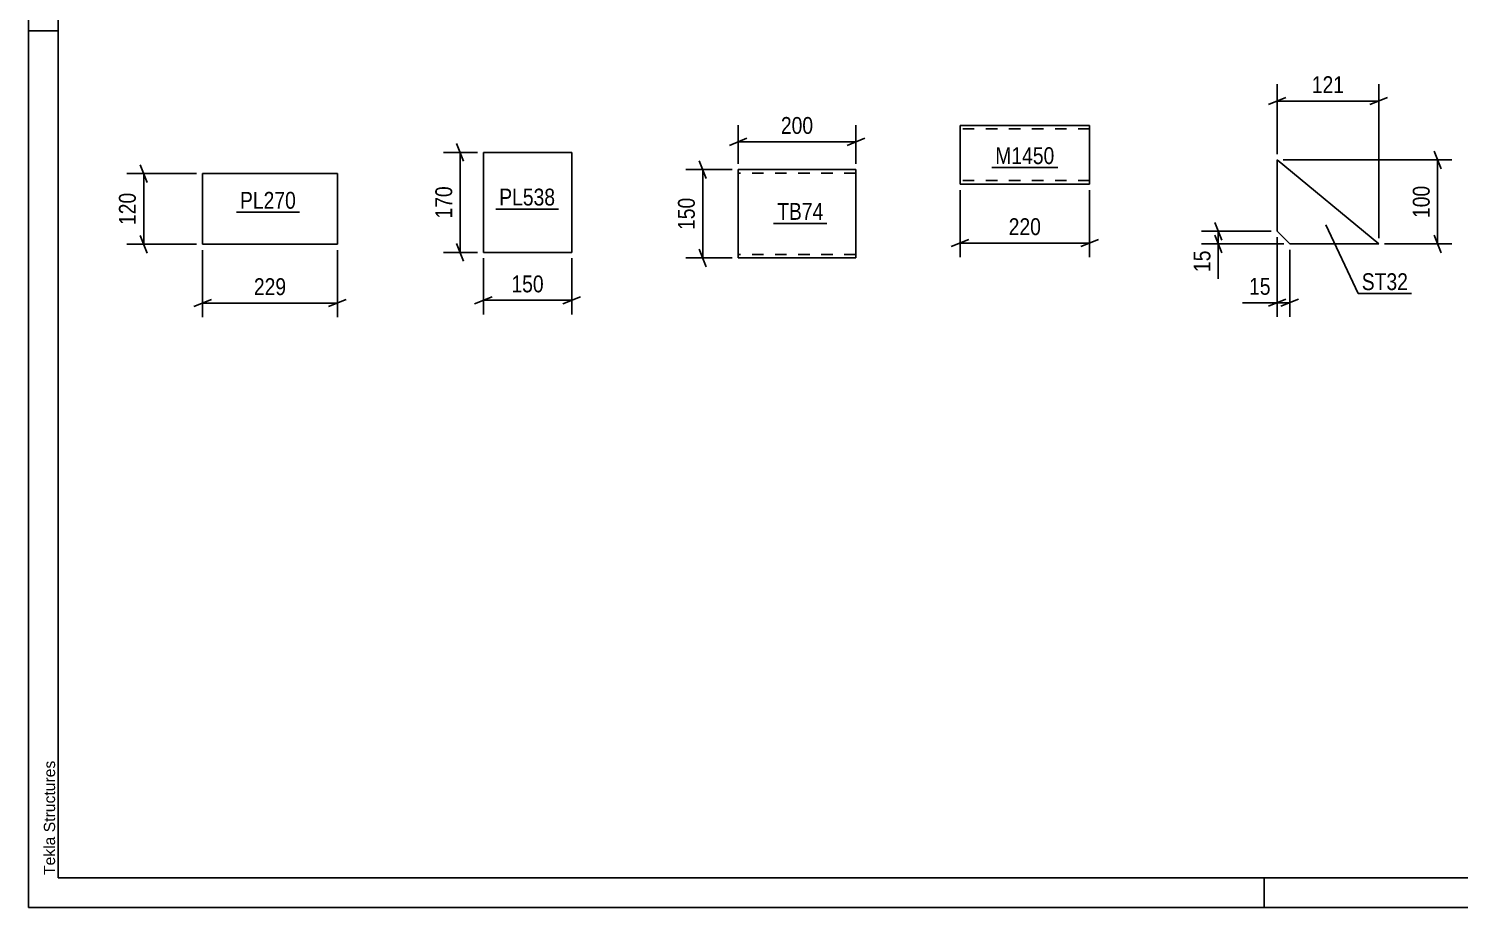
# Model space of a CAD drawing. Header units: millimetres. Extents: x 0 to 1766, y 0 to 560.
# Drawn here: x 0 to 243.2, y 0 to 149.3 of the extents above; entities that cross this region are included whole.
import ezdxf

# ---------------------------------------------------------------- set-up
doc = ezdxf.new("R2010")
doc.units = ezdxf.units.MM
doc.linetypes.add('DXK_LINE_DOT2', pattern=[3.9198, 1.9599, -1.9599])
doc.styles.add('Arial', font='ARIAL.TTF', dxfattribs={"height": 0.2})
doc.styles.add('Arial Narrow', font='ARIALN.TTF', dxfattribs={"height": 0.2})

# ---------------------------------------------------------------- blocks, each defined once
blk = doc.blocks.new('Unknown-814172123-1135')
at = {"color": 5, "linetype": 'Continuous'}
for p, q in [((0, 297), (0, 0)), ((5, 292), (5, 5)), ((5, 149), (0, 149)), ((0, 0), (0, 5)), ((5, 5), (415, 5)), ((210, 0), (210, 5)), ((0, 0), (420, 0))]:
    blk.add_line(p, q, dxfattribs=at)
at = {"color": 174, "linetype": 'Continuous', "style": 'Arial'}
blk.add_text('Tekla Structures', height=1.9102, rotation=90, dxfattribs=at).set_placement((4.5, 5.5))
blk = doc.blocks.new('Part-814172123-10479 - 10478')
at = {"color": 2, "linetype": 'Continuous'}
for p, q in [((29.56, 124.71), (29.56, 112.71)), ((29.56, 124.71), (52.49, 124.71)), ((52.49, 124.71), (52.49, 112.71)), ((29.56, 112.71), (52.49, 112.71))]:
    blk.add_line(p, q, dxfattribs=at)
blk = doc.blocks.new('Part-814172123-2584 - 2570')
at = {"color": 2, "linetype": 'Continuous'}
for p, q in [((77.3, 128.31), (77.3, 111.31)), ((77.3, 128.31), (92.3, 128.31)), ((92.3, 128.31), (92.3, 111.31)), ((77.3, 111.31), (92.3, 111.31))]:
    blk.add_line(p, q, dxfattribs=at)
blk = doc.blocks.new('Part-814172123-2541 - 2527')
at = {"color": 2, "linetype": 'Continuous'}
for p, q in [((120.6, 125.38), (120.6, 124.18)), ((140.6, 125.38), (120.6, 125.38)), ((120.6, 111.12), (120.6, 124.18)), ((140.6, 125.38), (140.6, 125.28)), ((140.6, 125.28), (140.6, 124.18)), ((140.6, 110.38), (140.6, 124.18)), ((120.6, 110.47), (120.6, 111.12)), ((120.6, 110.38), (120.6, 110.47)), ((140.6, 110.38), (120.6, 110.38))]:
    blk.add_line(p, q, dxfattribs=at)
at = {"color": 7, "linetype": 'DXK_LINE_DOT2'}
for p, q in [((140.6, 124.78), (120.6, 124.78)), ((140.6, 124.18), (140.6, 125.02)), ((120.6, 111.12), (120.6, 110.73)), ((120.6, 110.98), (120.6, 111.02)), ((140.6, 110.98), (120.6, 110.98)), ((120.6, 110.38), (120.6, 110.38)), ((140.6, 110.98), (140.6, 111.12)), ((140.6, 111.02), (140.6, 110.98))]:
    blk.add_line(p, q, dxfattribs=at)
blk = doc.blocks.new('Part-814172123-2324 - 2308')
at = {"color": 2, "linetype": 'Continuous'}
for p, q in [((212.21, 127.04), (212.21, 114.9)), ((229.48, 112.76), (212.21, 127.04)), ((212.21, 114.9), (214.35, 112.76)), ((214.35, 112.76), (229.48, 112.76))]:
    blk.add_line(p, q, dxfattribs=at)
blk = doc.blocks.new('Part-814172123-1245 - 1227')
at = {"color": 2, "linetype": 'Continuous'}
for p, q in [((158.32, 132.91), (158.32, 131.71)), ((180.33, 132.91), (158.32, 132.91)), ((158.32, 123.66), (158.32, 131.71)), ((180.33, 132.91), (180.33, 132.82)), ((180.33, 132.82), (180.33, 131.71)), ((180.33, 122.91), (180.33, 131.71)), ((158.32, 123.01), (158.32, 123.66)), ((158.32, 122.91), (158.32, 123.01)), ((180.33, 122.91), (158.32, 122.91))]:
    blk.add_line(p, q, dxfattribs=at)
at = {"color": 7, "linetype": 'DXK_LINE_DOT2'}
for p, q in [((180.33, 132.31), (158.32, 132.31)), ((180.33, 131.71), (180.33, 132.56)), ((158.32, 123.66), (158.32, 123.27)), ((158.32, 123.51), (158.32, 123.56)), ((180.33, 123.51), (158.32, 123.51)), ((158.32, 122.91), (158.32, 122.91)), ((180.33, 123.51), (180.33, 123.56))]:
    blk.add_line(p, q, dxfattribs=at)
blk = doc.blocks.new('StraightDimension-814172123-10640 - 10478')
at = {"color": 7, "linetype": 'Continuous'}
for p, q in [((29.56, 111.71), (29.56, 100.31)), ((52.49, 111.71), (52.49, 100.31)), ((31.06, 103.31), (28.06, 102.11)), ((29.56, 102.71), (52.49, 102.71)), ((50.99, 102.11), (53.99, 103.31))]:
    blk.add_line(p, q, dxfattribs=at)
at = {"color": 0}
blk.add_wipeout([(44.37, 103.46), (44.37, 107.66), (37.69, 107.66), (37.69, 103.46)], dxfattribs=at)
at = {"color": 3, "style": 'Arial Narrow'}
blk.add_text('229', height=2.863, dxfattribs=at).set_placement((38.29, 104.06))
blk = doc.blocks.new('StraightDimension-814172123-10636 - 10478')
at = {"color": 7, "linetype": 'Continuous'}
for p, q in [((28.56, 124.71), (16.71, 124.71)), ((18.96, 126.21), (20.16, 123.21)), ((19.56, 112.71), (19.56, 124.71)), ((28.56, 112.71), (16.71, 112.71)), ((20.16, 111.21), (18.96, 114.21))]:
    blk.add_line(p, q, dxfattribs=at)
at = {"color": 0}
blk.add_wipeout([(18.81, 122.05), (14.61, 122.05), (14.61, 115.37), (18.81, 115.37)], dxfattribs=at)
at = {"color": 3, "style": 'Arial Narrow'}
blk.add_text('120', height=2.863, rotation=90.0002, dxfattribs=at).set_placement((18.21, 115.97))
blk = doc.blocks.new('StraightDimension-814172123-2586 - 2570')
at = {"color": 7, "linetype": 'Continuous'}
for p, q in [((77.3, 110.31), (77.3, 100.78)), ((92.3, 110.31), (92.3, 100.78)), ((78.8, 103.78), (75.8, 102.58)), ((77.3, 103.18), (92.3, 103.18)), ((90.8, 102.58), (93.8, 103.78))]:
    blk.add_line(p, q, dxfattribs=at)
at = {"color": 0}
blk.add_wipeout([(88.15, 103.93), (88.15, 108.13), (81.46, 108.13), (81.46, 103.93)], dxfattribs=at)
at = {"color": 3, "style": 'Arial Narrow'}
blk.add_text('150', height=2.863, dxfattribs=at).set_placement((82.06, 104.53))
blk = doc.blocks.new('StraightDimension-814172123-2597 - 2570')
at = {"color": 7, "linetype": 'Continuous'}
for p, q in [((73.94, 126.81), (72.74, 129.81)), ((76.3, 128.31), (70.49, 128.31)), ((73.34, 111.31), (73.34, 128.31)), ((72.74, 112.81), (73.94, 109.81)), ((76.3, 111.31), (70.49, 111.31))]:
    blk.add_line(p, q, dxfattribs=at)
at = {"color": 0}
blk.add_wipeout([(72.59, 123.15), (68.39, 123.15), (68.39, 116.47), (72.59, 116.47)], dxfattribs=at)
at = {"color": 3, "style": 'Arial Narrow'}
blk.add_text('170', height=2.863, rotation=90.0002, dxfattribs=at).set_placement((71.99, 117.07))
blk = doc.blocks.new('StraightDimension-814172123-2555 - 2527')
at = {"color": 7, "linetype": 'Continuous'}
for p, q in [((120.6, 126.38), (120.6, 132.96)), ((140.6, 126.38), (140.6, 132.96)), ((122.1, 130.71), (119.1, 129.51)), ((120.6, 130.11), (140.6, 130.11)), ((139.1, 129.51), (142.1, 130.71))]:
    blk.add_line(p, q, dxfattribs=at)
at = {"color": 0}
blk.add_wipeout([(133.94, 130.86), (133.94, 135.06), (127.26, 135.06), (127.26, 130.86)], dxfattribs=at)
at = {"color": 3, "style": 'Arial Narrow'}
blk.add_text('200', height=2.863, dxfattribs=at).set_placement((127.86, 131.46))
blk = doc.blocks.new('StraightDimension-814172123-2544 - 2527')
at = {"color": 7, "linetype": 'Continuous'}
for p, q in [((115.18, 123.88), (113.98, 126.88)), ((119.6, 125.38), (111.73, 125.38)), ((114.58, 110.38), (114.58, 125.38)), ((113.98, 111.88), (115.18, 108.88)), ((119.6, 110.38), (111.73, 110.38))]:
    blk.add_line(p, q, dxfattribs=at)
at = {"color": 0}
blk.add_wipeout([(113.83, 121.22), (109.63, 121.22), (109.63, 114.53), (113.83, 114.53)], dxfattribs=at)
at = {"color": 3, "style": 'Arial Narrow'}
blk.add_text('150', height=2.863, rotation=90.0002, dxfattribs=at).set_placement((113.23, 115.13))
blk = doc.blocks.new('StraightDimension-814172123-2360 - 2308')
at = {"color": 7, "linetype": 'Continuous'}
for p, q in [((212.21, 113.9), (212.21, 100.36)), ((214.35, 111.76), (214.35, 100.36)), ((210.71, 102.16), (213.71, 103.36)), ((212.21, 102.76), (214.35, 102.76)), ((215.85, 103.36), (212.85, 102.16))]:
    blk.add_line(p, q, dxfattribs=at)
at = {"color": 0}
blk.add_wipeout([(211.68, 103.51), (211.68, 107.71), (206.83, 107.71), (206.83, 103.51)], dxfattribs=at)
at = {"color": 7, "linetype": 'Continuous'}
blk.add_line((212.21, 102.76), (206.3, 102.76), dxfattribs=at)
blk.add_line((212.21, 102.76), (206.3, 102.76), dxfattribs=at)
at = {"color": 3, "style": 'Arial Narrow'}
blk.add_text('15', height=2.863, dxfattribs=at).set_placement((207.43, 104.11))
blk = doc.blocks.new('StraightDimension-814172123-2350 - 2308')
at = {"color": 7, "linetype": 'Continuous'}
for p, q in [((212.21, 128.04), (212.21, 139.89)), ((229.48, 113.76), (229.48, 139.89)), ((213.71, 137.64), (210.71, 136.44)), ((212.21, 137.04), (229.48, 137.04)), ((227.98, 136.44), (230.98, 137.64))]:
    blk.add_line(p, q, dxfattribs=at)
at = {"color": 0}
blk.add_wipeout([(224.19, 137.79), (224.19, 141.99), (217.5, 141.99), (217.5, 137.79)], dxfattribs=at)
at = {"color": 3, "style": 'Arial Narrow'}
blk.add_text('121', height=2.863, dxfattribs=at).set_placement((218.1, 138.39))
blk = doc.blocks.new('StraightDimension-814172123-2326 - 2308')
at = {"color": 7, "linetype": 'Continuous'}
for p, q in [((213.21, 127.04), (241.88, 127.04)), ((240.08, 125.54), (238.88, 128.54)), ((239.48, 112.76), (239.48, 127.04)), ((230.48, 112.76), (241.88, 112.76)), ((238.88, 114.26), (240.08, 111.26))]:
    blk.add_line(p, q, dxfattribs=at)
at = {"color": 0}
blk.add_wipeout([(238.73, 123.24), (234.53, 123.24), (234.53, 116.56), (238.73, 116.56)], dxfattribs=at)
at = {"color": 3, "style": 'Arial Narrow'}
blk.add_text('100', height=2.863, rotation=90.0002, dxfattribs=at).set_placement((238.13, 117.16))
blk = doc.blocks.new('StraightDimension-814172123-2338 - 2308')
at = {"color": 7, "linetype": 'Continuous'}
for p, q in [((211.21, 114.9), (199.36, 114.9)), ((201.61, 116.4), (202.81, 113.4)), ((202.21, 112.76), (202.21, 114.9)), ((213.35, 112.76), (199.36, 112.76)), ((202.81, 111.26), (201.61, 114.26))]:
    blk.add_line(p, q, dxfattribs=at)
at = {"color": 0}
blk.add_wipeout([(201.46, 112.23), (197.26, 112.23), (197.26, 107.38), (201.46, 107.38)], dxfattribs=at)
at = {"color": 7, "linetype": 'Continuous'}
blk.add_line((202.21, 112.76), (202.21, 106.85), dxfattribs=at)
blk.add_line((202.21, 112.76), (202.21, 106.85), dxfattribs=at)
at = {"color": 3, "style": 'Arial Narrow'}
blk.add_text('15', height=2.863, rotation=90.0002, dxfattribs=at).set_placement((200.86, 107.98))
blk = doc.blocks.new('StraightDimension-814172123-1248 - 1227')
at = {"color": 7, "linetype": 'Continuous'}
for p, q in [((158.32, 121.91), (158.32, 110.51)), ((180.33, 121.91), (180.33, 110.51)), ((159.82, 113.51), (156.82, 112.31)), ((158.32, 112.91), (180.33, 112.91)), ((178.83, 112.31), (181.83, 113.51))]:
    blk.add_line(p, q, dxfattribs=at)
at = {"color": 0}
blk.add_wipeout([(172.67, 113.66), (172.67, 117.86), (165.98, 117.86), (165.98, 113.66)], dxfattribs=at)
at = {"color": 3, "style": 'Arial Narrow'}
blk.add_text('220', height=2.863, dxfattribs=at).set_placement((166.58, 114.26))
blk = doc.blocks.new('Mark-814172123-11800 - 10478')
at = {"color": 0}
blk.add_wipeout([(45.43, 118.74), (45.43, 121.74), (35.93, 121.74), (35.93, 118.74)], dxfattribs=at)
blk.add_wipeout([(45.43, 118.74), (45.43, 121.74), (35.93, 121.74), (35.93, 118.74)], dxfattribs=at)
at = {"color": 30, "linetype": 'Continuous'}
blk.add_line((35.33, 118.14), (46.03, 118.14), dxfattribs=at)
at = {"color": 3, "style": 'Arial Narrow'}
blk.add_text('PL270', height=2.863, dxfattribs=at).set_placement((35.93, 118.74))
blk = doc.blocks.new('Mark-814172123-2582 - 2570')
at = {"color": 0}
blk.add_wipeout([(89.49, 119.29), (89.49, 122.29), (79.99, 122.29), (79.99, 119.29)], dxfattribs=at)
blk.add_wipeout([(89.49, 119.29), (89.49, 122.29), (79.99, 122.29), (79.99, 119.29)], dxfattribs=at)
at = {"color": 30, "linetype": 'Continuous'}
blk.add_line((79.39, 118.69), (90.09, 118.69), dxfattribs=at)
at = {"color": 3, "style": 'Arial Narrow'}
blk.add_text('PL538', height=2.863, dxfattribs=at).set_placement((79.99, 119.29))
blk = doc.blocks.new('Mark-814172123-2539 - 2527')
at = {"color": 0}
blk.add_wipeout([(135.08, 116.85), (135.08, 119.85), (127.23, 119.85), (127.23, 116.85)], dxfattribs=at)
blk.add_wipeout([(135.08, 116.85), (135.08, 119.85), (127.23, 119.85), (127.23, 116.85)], dxfattribs=at)
at = {"color": 30, "linetype": 'Continuous'}
blk.add_line((126.63, 116.25), (135.68, 116.25), dxfattribs=at)
at = {"color": 3, "style": 'Arial Narrow'}
blk.add_text('TB74', height=2.863, dxfattribs=at).set_placement((127.23, 116.85))
blk = doc.blocks.new('Mark-814172123-2320 - 2308')
at = {"color": 0}
blk.add_wipeout([(234.44, 104.91), (234.44, 107.91), (226.59, 107.91), (226.59, 104.91)], dxfattribs=at)
blk.add_wipeout([(234.44, 104.91), (234.44, 107.91), (226.59, 107.91), (226.59, 104.91)], dxfattribs=at)
at = {"color": 30, "linetype": 'Continuous'}
for p, q in [((220.46, 115.99), (225.99, 104.31)), ((225.99, 104.31), (235.04, 104.31))]:
    blk.add_line(p, q, dxfattribs=at)
at = {"color": 3, "style": 'Arial Narrow'}
blk.add_text('ST32', height=2.863, dxfattribs=at).set_placement((226.59, 104.91))
blk = doc.blocks.new('Mark-814172123-1240 - 1227')
at = {"color": 0}
blk.add_wipeout([(174.35, 126.33), (174.35, 129.33), (164.3, 129.33), (164.3, 126.33)], dxfattribs=at)
blk.add_wipeout([(174.35, 126.33), (174.35, 129.33), (164.3, 129.33), (164.3, 126.33)], dxfattribs=at)
at = {"color": 30, "linetype": 'Continuous'}
blk.add_line((163.7, 125.73), (174.95, 125.73), dxfattribs=at)
at = {"color": 3, "style": 'Arial Narrow'}
blk.add_text('M1450', height=2.863, dxfattribs=at).set_placement((164.3, 126.33))

msp = doc.modelspace()

# ---------------------------------------------------------------- block references
for name in ['Unknown-814172123-1135', 'Part-814172123-1245 - 1227', 'Part-814172123-2584 - 2570', 'Part-814172123-2324 - 2308', 'Part-814172123-10479 - 10478', 'Part-814172123-2541 - 2527']:
    msp.add_blockref(name, (0, 0))

# ---------------------------------------------------------------- next in the draw order: block references
for name in ['StraightDimension-814172123-2555 - 2527', 'Mark-814172123-1240 - 1227', 'Mark-814172123-11800 - 10478', 'Mark-814172123-2582 - 2570', 'StraightDimension-814172123-1248 - 1227', 'Mark-814172123-2539 - 2527', 'StraightDimension-814172123-2360 - 2308', 'StraightDimension-814172123-10640 - 10478', 'StraightDimension-814172123-2586 - 2570']:
    msp.add_blockref(name, (0, 0))

# ---------------------------------------------------------------- next in the draw order: block references
for name in ['StraightDimension-814172123-2350 - 2308', 'StraightDimension-814172123-2597 - 2570', 'StraightDimension-814172123-2544 - 2527', 'StraightDimension-814172123-10636 - 10478']:
    msp.add_blockref(name, (0, 0))

# ---------------------------------------------------------------- next in the draw order: block references
msp.add_blockref('StraightDimension-814172123-2326 - 2308', (0, 0))

# ---------------------------------------------------------------- next in the draw order: block references
for name in ['StraightDimension-814172123-2338 - 2308', 'Mark-814172123-2320 - 2308']:
    msp.add_blockref(name, (0, 0))

doc.saveas('drawing.dxf')
